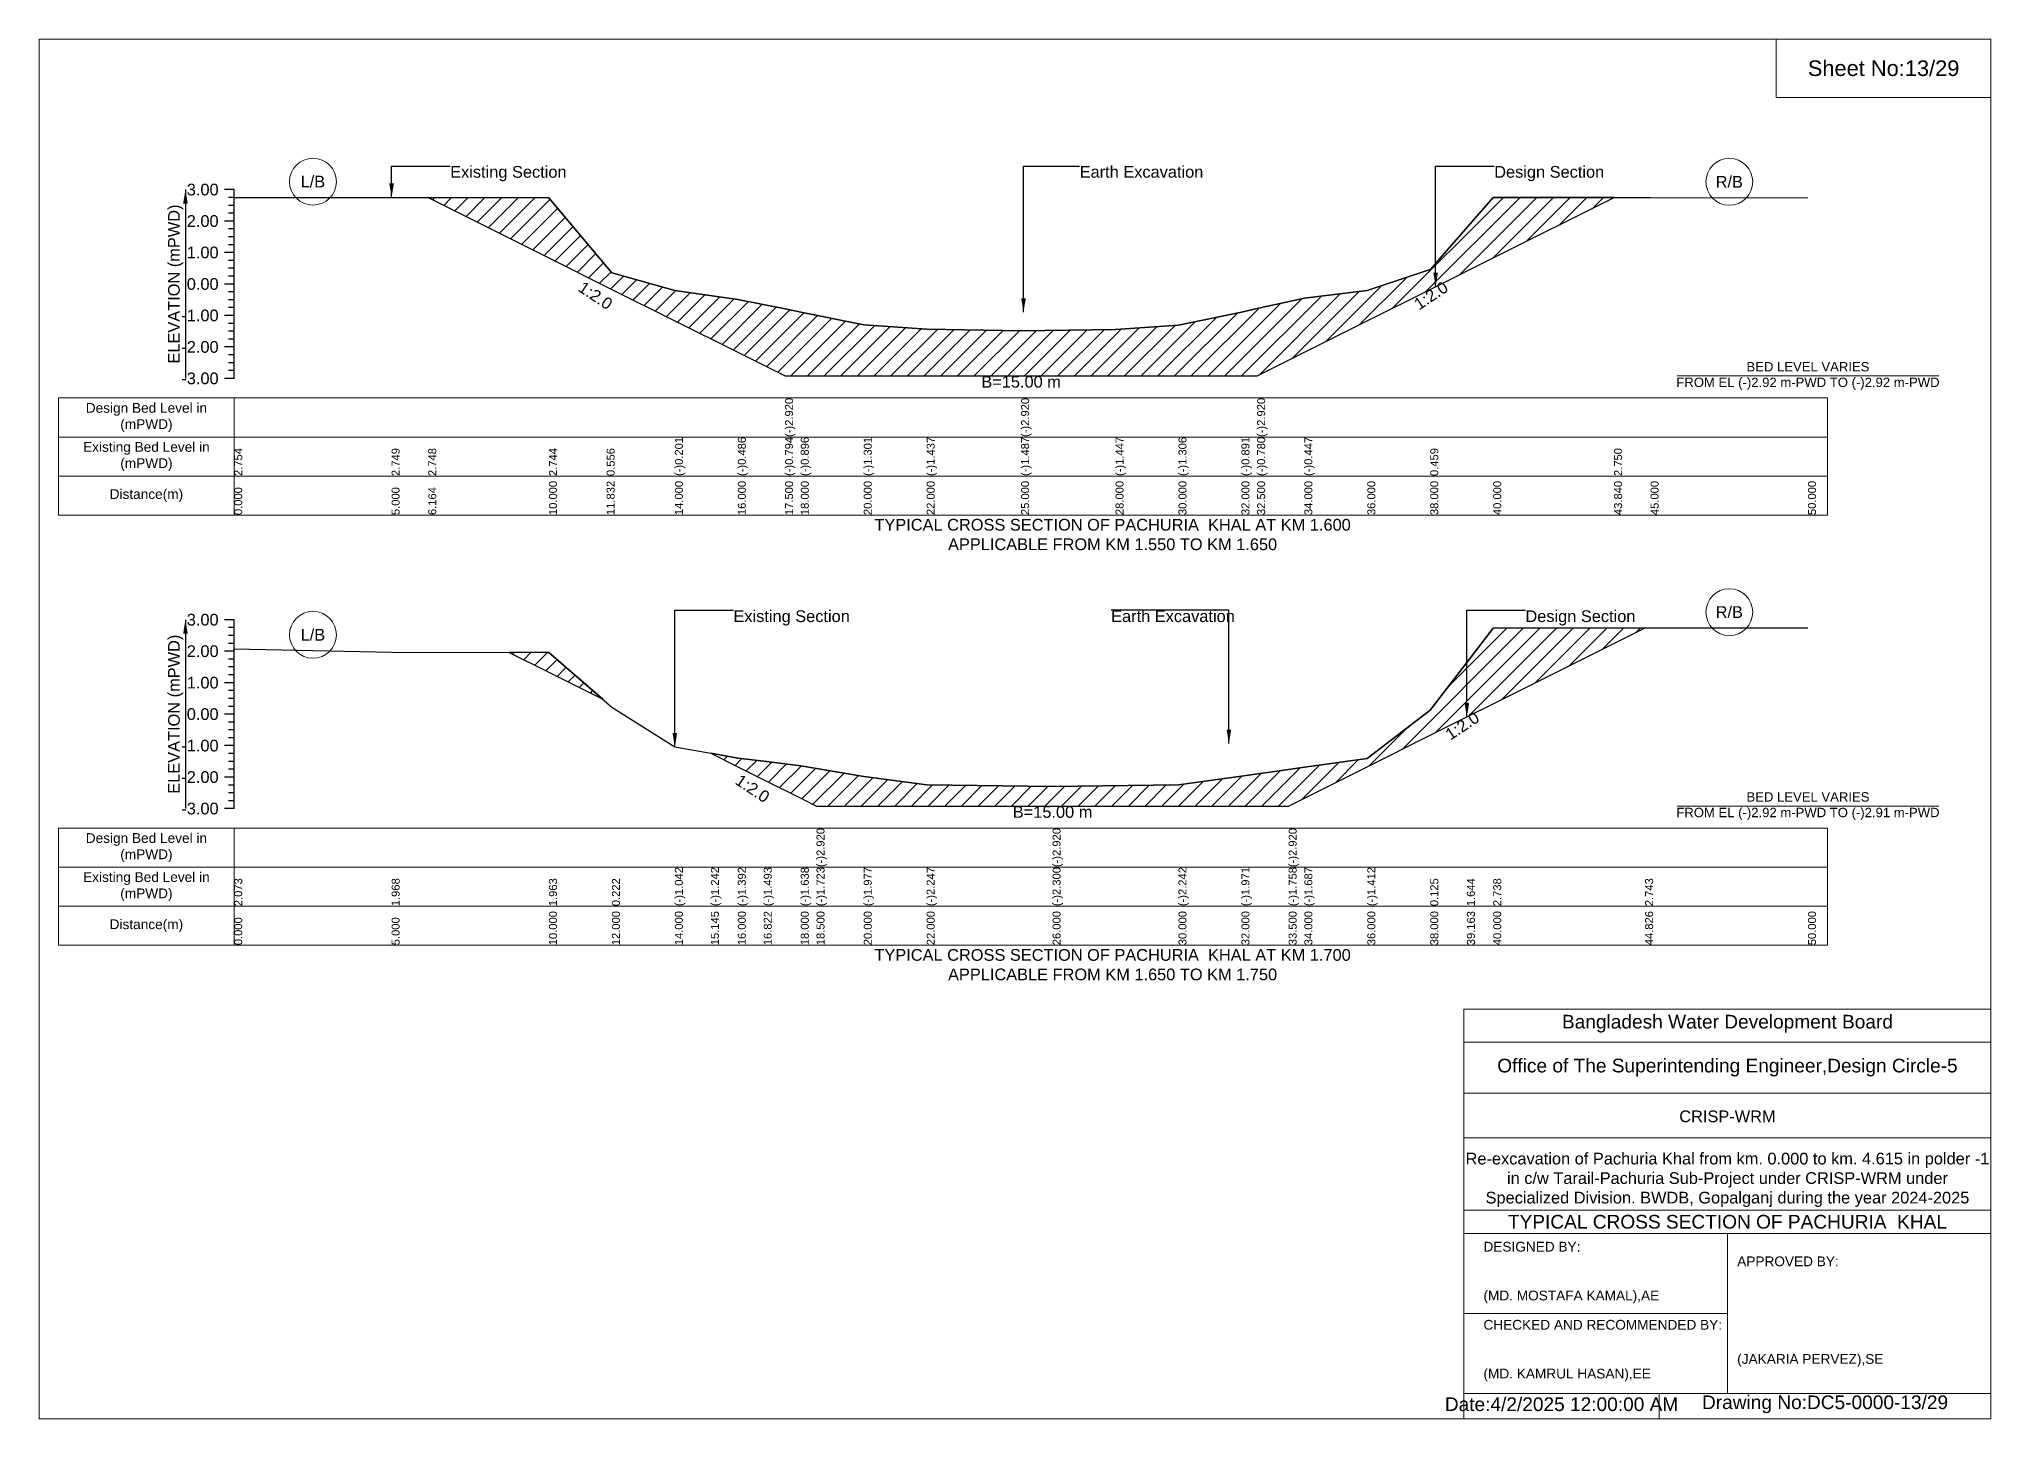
# Model space of a CAD drawing. Header units: inches. Extents: x 91000 to 388000, y -5656 to 0.
# Drawn here: x 220000 to 228000, y -5656 to 0 of the extents above; entities that cross this region are included whole.
import ezdxf

# ---------------------------------------------------------------- set-up
doc = ezdxf.new("R2010")
doc.units = ezdxf.units.IN
doc.header["$LTSCALE"] = 7
doc.header["$MEASUREMENT"] = 0
for name, color, linetype, lineweight in [('Cross section Data Border', 7, 'Continuous', 9), ('Cross Section Labels', 7, 'Continuous', 9), ('Existing_Bed_Level for Xsection', 7, 'Continuous', 25), ('Long Section Labels', 7, 'Continuous', 9)]:
    doc.layers.add(name, color=color, linetype=linetype, lineweight=lineweight)
doc.styles.get("Standard").update_dxf_attribs({"font": 'arial.ttf'})
doc.dimstyles.get("Standard").update_dxf_attribs({"dimtxt": 0.18, "dimasz": 0.18, "dimexe": 0.18, "dimexo": 0.0625, "dimgap": 0.09, "dimtad": 0, "dimtih": 1, "dimtoh": 1, "dimdec": 4, "dimzin": 0, "dimdsep": 46, "dimtxsty": 'Standard', "dimcen": 0.09, "dimadec": 0, "dimazin": 0, "dimtfac": 1, "dimtdec": 4, "dimtofl": 0, "dimtmove": 0, "dimatfit": 3, "dimfxl": 1, "dimtolj": 1, "dimtzin": 0, "dimarcsym": 0})

msp = doc.modelspace()

# ---------------------------------------------------------------- hatches: boundary and pattern name
at = {"layer": 'Existing_Bed_Level for Xsection'}
h = msp.add_hatch(dxfattribs=at)
h.set_pattern_fill('ANSI31', color=256, scale=387, style=0)
h.paths.add_polyline_path([(221595.2, -649.7), (222090, -897.1), (222326.3, -1015.3), (222348, -1026.1), (222606, -1155.1), (222864, -1284.1), (223057.5, -1380.9), (223122, -1380.9), (223380, -1380.9), (223638, -1380.9), (224025, -1380.9), (224412, -1380.9), (224670, -1380.9), (224928, -1380.9), (224992.5, -1380.9), (225186, -1284.1), (225444, -1155.1), (225702, -1026.1), (225724, -1015.1), (225960, -897.1), (226455.4, -649.4), (225960, -648.9), (225724, -919.8), (225702, -945), (225444, -1030.1), (225186, -1061.8), (224992.5, -1104.8), (224928, -1119.1), (224670, -1172.7), (224412, -1190.8), (224025, -1196), (223638, -1189.5), (223380, -1172), (223122, -1119.8), (223057.5, -1106.5), (222864, -1066.9), (222606, -1030.1), (222348, -958.3), (222326.3, -932.4), (222090, -650.2)])
h = msp.add_hatch(dxfattribs=at)
h.set_pattern_fill('ANSI31', color=256, scale=387, style=0)
h.paths.add_polyline_path([(222753.7, -2927.6), (222864, -2982.7), (222970.1, -3035.8), (223122, -3111.7), (223186.5, -3144), (223380, -3144), (223638, -3144), (224154, -3144), (224670, -3144), (224928, -3144), (225121.5, -3144), (225186, -3111.7), (225444, -2982.7), (225702, -2853.7), (225852, -2778.7), (225960, -2724.7), (226582.5, -2413.5), (225960, -2414.1), (225852, -2555.2), (225702, -2751.2), (225444, -2949.4), (225186, -2984.9), (225121.5, -2994.1), (224928, -3021.6), (224670, -3056.5), (224154, -3064), (223638, -3057.2), (223380, -3022.3), (223186.5, -2989.5), (223122, -2978.6), (222970.1, -2959.9), (222864, -2946.9)])
h = msp.add_hatch(dxfattribs=at)
h.set_pattern_fill('ANSI31', color=256, scale=387, style=0)
h.paths.add_polyline_path([(221926.4, -2513.9), (222090, -2595.7), (222310.4, -2705.9), (222090, -2514.1)])

# ---------------------------------------------------------------- linework, layer by layer
at = {"layer": 'Cross section Data Border'}
for points in [[(220080, -1471.2), (227330, -1471.2), (227330, -1951.2), (220080, -1951.2)], [(220080, -3234.3), (227330, -3234.3), (227330, -3714.3), (220080, -3714.3)]]:
    msp.add_lwpolyline(points, close=True, dxfattribs=at)
for points in [[(220800, -1471.2), (220800, -1951.2)], [(220080, -1631.2), (227330, -1631.2)], [(220080, -1791.2), (227330, -1791.2)], [(220800, -3234.3), (220800, -3714.3)], [(220080, -3394.3), (227330, -3394.3)], [(220080, -3554.3), (227330, -3554.3)]]:
    msp.add_lwpolyline(points, dxfattribs=at)
at = {"layer": 'Cross Section Labels'}
for points in [[(226714.2, -1380.9), (227785.8, -1380.9)], [(226714.2, -3144), (227785.8, -3144)]]:
    msp.add_lwpolyline(points, dxfattribs=at)
for centre in [(221122.5, -584.7), (226927.5, -585.4), (226927.5, -2349), (221122.5, -2442.2)]:
    msp.add_circle(centre, 96, dxfattribs=at)
at = {"layer": 'Existing_Bed_Level for Xsection'}
for points in [[(220800, -617.2), (220760, -617.2)], [(220800, -1391.2), (220800, -1262.2), (220800, -1133.2), (220800, -1004.2), (220800, -875.2), (220800, -746.2), (220800, -617.2)], [(220800, -649.4), (220776, -649.4)], [(220800, -681.7), (220776, -681.7)], [(220800, -713.9), (220776, -713.9)], [(220800, -648.9), (221445, -649.6), (221595.2, -649.7), (222090, -650.2), (222326.3, -932.4), (222348, -958.3), (222606, -1030.1), (222864, -1066.9), (223057.5, -1106.5), (223057.5, -1106.5), (223122, -1119.8), (223380, -1172), (223638, -1189.5), (224025, -1196), (224025, -1196), (224412, -1190.8), (224670, -1172.7), (224928, -1119.1), (224992.5, -1104.8), (224992.5, -1104.8), (225186, -1061.8), (225444, -1030.1), (225702, -945), (225724, -919.8), (225960, -648.9), (226455.4, -649.4), (226605, -649.6), (227250, -650.2)], [(220800, -746.2), (220760, -746.2)], [(220800, -778.4), (220776, -778.4)], [(220800, -875.2), (220760, -875.2)], [(220800, -810.7), (220776, -810.7)], [(220800, -842.9), (220776, -842.9)], [(220800, -907.4), (220776, -907.4)], [(220800, -939.7), (220776, -939.7)], [(220800, -1004.2), (220760, -1004.2)], [(220800, -971.9), (220776, -971.9)], [(220800, -1036.4), (220776, -1036.4)], [(220800, -1068.7), (220776, -1068.7)], [(220800, -1100.9), (220776, -1100.9)], [(220800, -1133.2), (220760, -1133.2)], [(220800, -1165.4), (220776, -1165.4)], [(220800, -1197.7), (220776, -1197.7)], [(220800, -1262.2), (220760, -1262.2)], [(220800, -1229.9), (220776, -1229.9)], [(220800, -1294.4), (220776, -1294.4)], [(220800, -1326.7), (220776, -1326.7)], [(220800, -1358.9), (220776, -1358.9)], [(220800, -1391.2), (220760, -1391.2)], [(220800, -2380.3), (220760, -2380.3)], [(220800, -3154.3), (220800, -3025.3), (220800, -2896.3), (220800, -2767.3), (220800, -2638.3), (220800, -2509.3), (220800, -2380.3)], [(220800, -2412.6), (220776, -2412.6)], [(220800, -2444.8), (220776, -2444.8)], [(220800, -2477.1), (220776, -2477.1)], [(220800, -2499.9), (221445, -2513.4), (222090, -2514.1), (222348, -2738.7), (222606, -2901.7), (222753.7, -2927.6), (222864, -2946.9), (222970.1, -2959.9), (223122, -2978.6), (223186.5, -2989.5), (223186.5, -2989.5), (223380, -3022.3), (223638, -3057.2), (224154, -3064), (224154, -3064), (224670, -3056.5), (224928, -3021.6), (225121.5, -2994.1), (225121.5, -2994.1), (225186, -2984.9), (225444, -2949.4), (225702, -2751.2), (225852, -2555.2), (225960, -2414.1), (226582.5, -2413.5), (226605, -2413.5), (227250, -2413.5)], [(220800, -2509.3), (220760, -2509.3)], [(220800, -2541.6), (220776, -2541.6)], [(220800, -2638.3), (220760, -2638.3)], [(220800, -2573.8), (220776, -2573.8)], [(220800, -2606.1), (220776, -2606.1)], [(220800, -2670.6), (220776, -2670.6)], [(220800, -2702.8), (220776, -2702.8)], [(220800, -2767.3), (220760, -2767.3)], [(220800, -2735.1), (220776, -2735.1)], [(220800, -2799.6), (220776, -2799.6)], [(220800, -2831.8), (220776, -2831.8)], [(220800, -2864.1), (220776, -2864.1)], [(220800, -2896.3), (220760, -2896.3)], [(220800, -2928.6), (220776, -2928.6)], [(220800, -3025.3), (220760, -3025.3)], [(220800, -2960.8), (220776, -2960.8)], [(220800, -2993.1), (220776, -2993.1)], [(220800, -3057.6), (220776, -3057.6)], [(220800, -3089.8), (220776, -3089.8)], [(220800, -3154.3), (220760, -3154.3)], [(220800, -3122.1), (220776, -3122.1)]]:
    msp.add_lwpolyline(points, dxfattribs=at)
for points in [[(221595.2, -649.7), (222090, -897.1), (222326.3, -1015.3), (222348, -1026.1), (222606, -1155.1), (222864, -1284.1), (223057.5, -1380.9), (223057.5, -1380.9), (223122, -1380.9), (223380, -1380.9), (223638, -1380.9), (224025, -1380.9), (224025, -1380.9), (224412, -1380.9), (224670, -1380.9), (224928, -1380.9), (224992.5, -1380.9), (224992.5, -1380.9), (225186, -1284.1), (225444, -1155.1), (225702, -1026.1), (225724, -1015.1), (225960, -897.1), (226455.4, -649.4), (225960, -648.9), (225724, -919.8), (225702, -945), (225444, -1030.1), (225186, -1061.8), (224992.5, -1104.8), (224992.5, -1104.8), (224928, -1119.1), (224670, -1172.7), (224412, -1190.8), (224025, -1196), (224025, -1196), (223638, -1189.5), (223380, -1172), (223122, -1119.8), (223057.5, -1106.5), (223057.5, -1106.5), (222864, -1066.9), (222606, -1030.1), (222348, -958.3), (222326.3, -932.4), (222090, -650.2)], [(222753.7, -2927.6), (222753.7, -2927.6), (222864, -2982.7), (222970.1, -3035.8), (223122, -3111.7), (223186.5, -3144), (223186.5, -3144), (223380, -3144), (223638, -3144), (224154, -3144), (224154, -3144), (224670, -3144), (224928, -3144), (225121.5, -3144), (225121.5, -3144), (225186, -3111.7), (225444, -2982.7), (225702, -2853.7), (225852, -2778.7), (225960, -2724.7), (226582.5, -2413.5), (226582.5, -2413.5), (226582.5, -2413.5), (225960, -2414.1), (225852, -2555.2), (225702, -2751.2), (225444, -2949.4), (225186, -2984.9), (225121.5, -2994.1), (225121.5, -2994.1), (224928, -3021.6), (224670, -3056.5), (224154, -3064), (224154, -3064), (223638, -3057.2), (223380, -3022.3), (223186.5, -2989.5), (223186.5, -2989.5), (223122, -2978.6), (222970.1, -2959.9), (222864, -2946.9), (222753.7, -2927.6)], [(221926.4, -2513.9), (222090, -2595.7), (222310.4, -2705.9), (222090, -2514.1)]]:
    msp.add_lwpolyline(points, close=True, dxfattribs=at)
at = {"layer": 'Long Section Labels'}
for points in [[(220000, 0), (228000, 0), (228000, -5656), (220000, -5656)], [(227120, 0), (228000, 0), (228000, -240), (227120, -240)]]:
    msp.add_lwpolyline(points, close=True, dxfattribs=at)
for points in [[(225840, -5656), (225840, -3976), (228000, -3976)], [(225840, -4112), (228000, -4112)], [(225840, -4320), (228000, -4320)], [(225840, -4504), (228000, -4504)], [(225840, -4800), (228000, -4800)], [(225840, -4896), (228000, -4896)], [(226920, -4896), (226920, -5552)], [(225840, -5224), (226920, -5224)], [(225840, -5552), (228000, -5552)], [(226640, -5552), (226640, -5656)]]:
    msp.add_lwpolyline(points, dxfattribs=at)

# ---------------------------------------------------------------- texts
at = {"layer": 'Cross section Data Border', "char_height": 40, "width": 640, "attachment_point": 5}
for s, insert in [('Design Bed Level in (mPWD)', (220440, -1551.2)), ('Existing Bed Level in (mPWD)', (220440, -1711.2)), ('Distance(m)', (220440, -1871.2)), ('Design Bed Level in (mPWD)', (220440, -3314.3)), ('Existing Bed Level in (mPWD)', (220440, -3474.3)), ('Distance(m)', (220440, -3634.3))]:
    msp.add_mtext(s, dxfattribs=dict(at, insert=insert))
at = {"layer": 'Cross Section Labels'}
for s, insert, char_height, attachment_point in [('L/B', (221122.5, -584.7), 48, 5), ('Existing Section', (221685, -520.4), 48, 1), ('Earth Excavation', (224265, -520.4), 48, 1), ('Design Section', (225964, -520.4), 48, 1), ('R/B', (226927.5, -585.4), 48, 5), ('BED LEVEL VARIES ^JFROM EL (-)2.92 m-PWD TO (-)2.92 m-PWD', (227250, -1380.9), 38.4, 5), ('B=15.00 m', (224025, -1380.9), 48, 2), ('TYPICAL CROSS SECTION OF PACHURIA  KHAL AT KM 1.600^JAPPLICABLE FROM KM 1.550 TO KM 1.650', (224400, -2031.2), 48, 5), ('Existing Section', (222846, -2341.6), 48, 1), ('Earth Excavation', (224394, -2341.6), 48, 1), ('Design Section', (226092, -2341.6), 48, 1), ('R/B', (226927.5, -2349), 48, 5), ('L/B', (221122.5, -2442.2), 48, 5), ('BED LEVEL VARIES ^JFROM EL (-)2.92 m-PWD TO (-)2.91 m-PWD', (227250, -3144), 38.4, 5), ('B=15.00 m', (224154, -3144), 48, 2), ('TYPICAL CROSS SECTION OF PACHURIA  KHAL AT KM 1.700^JAPPLICABLE FROM KM 1.650 TO KM 1.750', (224400, -3794.3), 48, 5)]:
    msp.add_mtext(s, dxfattribs=dict(at, insert=insert, char_height=char_height, attachment_point=attachment_point))
at = {"layer": 'Cross Section Labels', "char_height": 48, "attachment_point": 2}
for insert, rotation in [((222294.1, -1031.4), 326.30993), ((225691.7, -1031.3), 33.69007), ((225819.8, -2794.9), 33.69007), ((222937.8, -3051.9), 326.30993)]:
    msp.add_mtext('1:2.0', dxfattribs=dict(at, insert=insert, rotation=rotation))
at = {"layer": 'Existing_Bed_Level for Xsection', "char_height": 48, "attachment_point": 6}
for s, insert in [('3.00', (220736, -617.2)), ('2.00', (220736, -746.2)), ('1.00', (220736, -875.2)), ('0.00', (220736, -1004.2)), ('-1.00', (220736, -1133.2)), ('-2.00', (220736, -1262.2)), ('-3.00', (220736, -1391.2)), ('3.00', (220736, -2380.3)), ('2.00', (220736, -2509.3)), ('1.00', (220736, -2638.3)), ('0.00', (220736, -2767.3)), ('-1.00', (220736, -2896.3)), ('-2.00', (220736, -3025.3)), ('-3.00', (220736, -3154.3))]:
    msp.add_mtext(s, dxfattribs=dict(at, insert=insert))
at = {"layer": 'Existing_Bed_Level for Xsection', "rotation": 90}
for s, insert, char_height, attachment_point in [('ELEVATION (mPWD)', (220560, -1004.2), 48, 5), ('(-)2.920', (223057.5, -1631.2), 32.8, 1), ('(-)2.920', (224025, -1631.2), 32.8, 1), ('(-)2.920', (224992.5, -1631.2), 32.8, 1), ('2.754', (220800, -1791.2), 32.8, 1), ('2.749', (221445, -1791.2), 32.8, 1), ('2.748', (221595.2, -1791.2), 32.8, 1), ('2.744', (222090, -1791.2), 32.8, 1), ('0.556', (222326.3, -1791.2), 32.8, 1), ('(-)0.201', (222606, -1791.2), 32.8, 1), ('(-)0.486', (222864, -1791.2), 32.8, 1), ('(-)0.794', (223057.5, -1791.2), 32.8, 1), ('(-)0.896', (223122, -1791.2), 32.8, 1), ('(-)1.301', (223380, -1791.2), 32.8, 1), ('(-)1.437', (223638, -1791.2), 32.8, 1), ('(-)1.487', (224025, -1791.2), 32.8, 1), ('(-)1.447', (224412, -1791.2), 32.8, 1), ('(-)1.306', (224670, -1791.2), 32.8, 1), ('(-)0.891', (224928, -1791.2), 32.8, 1), ('(-)0.780', (224992.5, -1791.2), 32.8, 1), ('(-)0.447', (225186, -1791.2), 32.8, 1), ('0.459', (225702, -1791.2), 32.8, 1), ('2.750', (226455.4, -1791.2), 32.8, 1), ('0.000', (220800, -1951.2), 32.8, 1), ('5.000', (221445, -1951.2), 32.8, 1), ('6.164', (221595.2, -1951.2), 32.8, 1), ('10.000', (222090, -1951.2), 32.8, 1), ('11.832', (222326.3, -1951.2), 32.8, 1), ('14.000', (222606, -1951.2), 32.8, 1), ('16.000', (222864, -1951.2), 32.8, 1), ('17.500', (223057.5, -1951.2), 32.8, 1), ('18.000', (223122, -1951.2), 32.8, 1), ('20.000', (223380, -1951.2), 32.8, 1), ('22.000', (223638, -1951.2), 32.8, 1), ('25.000', (224025, -1951.2), 32.8, 1), ('28.000', (224412, -1951.2), 32.8, 1), ('30.000', (224670, -1951.2), 32.8, 1), ('32.000', (224928, -1951.2), 32.8, 1), ('32.500', (224992.5, -1951.2), 32.8, 1), ('34.000', (225186, -1951.2), 32.8, 1), ('36.000', (225444, -1951.2), 32.8, 1), ('38.000', (225702, -1951.2), 32.8, 1), ('40.000', (225960, -1951.2), 32.8, 1), ('43.840', (226455.4, -1951.2), 32.8, 1), ('45.000', (226605, -1951.2), 32.8, 1), ('50.000', (227250, -1951.2), 32.8, 1), ('ELEVATION (mPWD)', (220560, -2767.3), 48, 5), ('(-)2.920', (223186.5, -3394.3), 32.8, 1), ('(-)2.920', (224154, -3394.3), 32.8, 1), ('(-)2.920', (225121.5, -3394.3), 32.8, 1), ('(-)1.042', (222606, -3554.3), 32.8, 1), ('(-)1.242', (222753.7, -3554.3), 32.8, 1), ('(-)1.392', (222864, -3554.3), 32.8, 1), ('(-)1.493', (222970.1, -3554.3), 32.8, 1), ('(-)1.638', (223122, -3554.3), 32.8, 1), ('(-)1.723', (223186.5, -3554.3), 32.8, 1), ('(-)1.977', (223380, -3554.3), 32.8, 1), ('(-)2.247', (223638, -3554.3), 32.8, 1), ('(-)2.300', (224154, -3554.3), 32.8, 1), ('(-)2.242', (224670, -3554.3), 32.8, 1), ('(-)1.971', (224928, -3554.3), 32.8, 1), ('(-)1.758', (225121.5, -3554.3), 32.8, 1), ('(-)1.687', (225186, -3554.3), 32.8, 1), ('(-)1.412', (225444, -3554.3), 32.8, 1), ('2.073', (220800, -3554.3), 32.8, 1), ('1.968', (221445, -3554.3), 32.8, 1), ('1.963', (222090, -3554.3), 32.8, 1), ('0.222', (222348, -3554.3), 32.8, 1), ('0.125', (225702, -3554.3), 32.8, 1), ('1.644', (225852, -3554.3), 32.8, 1), ('2.738', (225960, -3554.3), 32.8, 1), ('2.743', (226582.5, -3554.3), 32.8, 1), ('10.000', (222090, -3714.3), 32.8, 1), ('12.000', (222348, -3714.3), 32.8, 1), ('14.000', (222606, -3714.3), 32.8, 1), ('15.145', (222753.7, -3714.3), 32.8, 1), ('16.000', (222864, -3714.3), 32.8, 1), ('16.822', (222970.1, -3714.3), 32.8, 1), ('18.000', (223122, -3714.3), 32.8, 1), ('18.500', (223186.5, -3714.3), 32.8, 1), ('20.000', (223380, -3714.3), 32.8, 1), ('22.000', (223638, -3714.3), 32.8, 1), ('26.000', (224154, -3714.3), 32.8, 1), ('30.000', (224670, -3714.3), 32.8, 1), ('32.000', (224928, -3714.3), 32.8, 1), ('33.500', (225121.5, -3714.3), 32.8, 1), ('34.000', (225186, -3714.3), 32.8, 1), ('36.000', (225444, -3714.3), 32.8, 1), ('38.000', (225702, -3714.3), 32.8, 1), ('39.163', (225852, -3714.3), 32.8, 1), ('40.000', (225960, -3714.3), 32.8, 1), ('44.826', (226582.5, -3714.3), 32.8, 1), ('50.000', (227250, -3714.3), 32.8, 1), ('0.000', (220800, -3714.3), 32.8, 1), ('5.000', (221445, -3714.3), 32.8, 1)]:
    msp.add_mtext(s, dxfattribs=dict(at, insert=insert, char_height=char_height, attachment_point=attachment_point))
at = {"layer": 'Long Section Labels', "attachment_point": 5}
for s, insert, char_height in [('Sheet No:13/29', (227560, -120), 64), ('Bangladesh Water Development Board', (226920, -4036), 56), ('Office of The Superintending Engineer,Design Circle-5', (226920, -4216), 56)]:
    msp.add_mtext(s, dxfattribs=dict(at, insert=insert, char_height=char_height))
at = {"layer": 'Long Section Labels'}
for s, insert, char_height, width, attachment_point in [('CRISP-WRM', (226920, -4416), 48, 2240, 5), ('Re-excavation of Pachuria Khal from km. 0.000 to km. 4.615 in polder -1  in c/w Tarail-Pachuria Sub-Project under CRISP-WRM under Specialized Division. BWDB, Gopalganj during the year 2024-2025', (226920, -4676), 48, 2160, 5), ('TYPICAL CROSS SECTION OF PACHURIA  KHAL', (226920, -4848), 56, 2240, 5), ('DESIGNED BY:^J^J^J(MD. MOSTAFA KAMAL),AE', (225920, -5056), 40, 1120, 4), ('APPROVED BY:^J^J^J^J^J^J(JAKARIA PERVEZ),SE', (226960, -5216), 40, 1120, 4), ('CHECKED AND RECOMMENDED BY:^J^J^J(MD. KAMRUL HASAN),EE', (225920, -5376), 40, 1120, 4), ('Date:4/2/2025 12:00:00 AM', (226240, -5596), 56, 1120, 5), ('Drawing No:DC5-0000-13/29', (227320, -5596), 56, 1760, 5)]:
    msp.add_mtext(s, dxfattribs=dict(at, insert=insert, char_height=char_height, width=width, attachment_point=attachment_point))

# ---------------------------------------------------------------- leaders
at = {"layer": 'Cross Section Labels', "annotation_type": 0, "has_hookline": 1}
for points, hookline_direction, text_width in [([(221445, -649.6), (221445, -520.4), (221684.9, -520.4)], 0, 467.2), ([(224034.8, -1119.8), (224034.8, -520.4), (224264.9, -520.4)], 0, 497), ([(225724, -1015.1), (225724, -520.4), (225963.9, -520.4)], 0, 441.2), ([(222606, -2901.7), (222606, -2341.6), (222845.9, -2341.6)], 0, 467.2), ([(224876.8, -2887.9), (224876.8, -2341.6), (224394.1, -2341.6)], 1, 497), ([(225852, -2778.7), (225852, -2341.6), (226091.9, -2341.6)], 0, 441.2)]:
    msp.add_leader(points, dimstyle='Standard', override={"dimasz": 57.6}, dxfattribs=dict(at, hookline_direction=hookline_direction, text_width=text_width))
at = {"layer": 'Existing_Bed_Level for Xsection'}
for points in [[(220600, -617.2), (220600, -1391.2)], [(220600, -2380.3), (220600, -3154.3)]]:
    msp.add_leader(points, dimstyle='Standard', override={"dimasz": 57.6}, dxfattribs=at)

doc.saveas('drawing.dxf')
